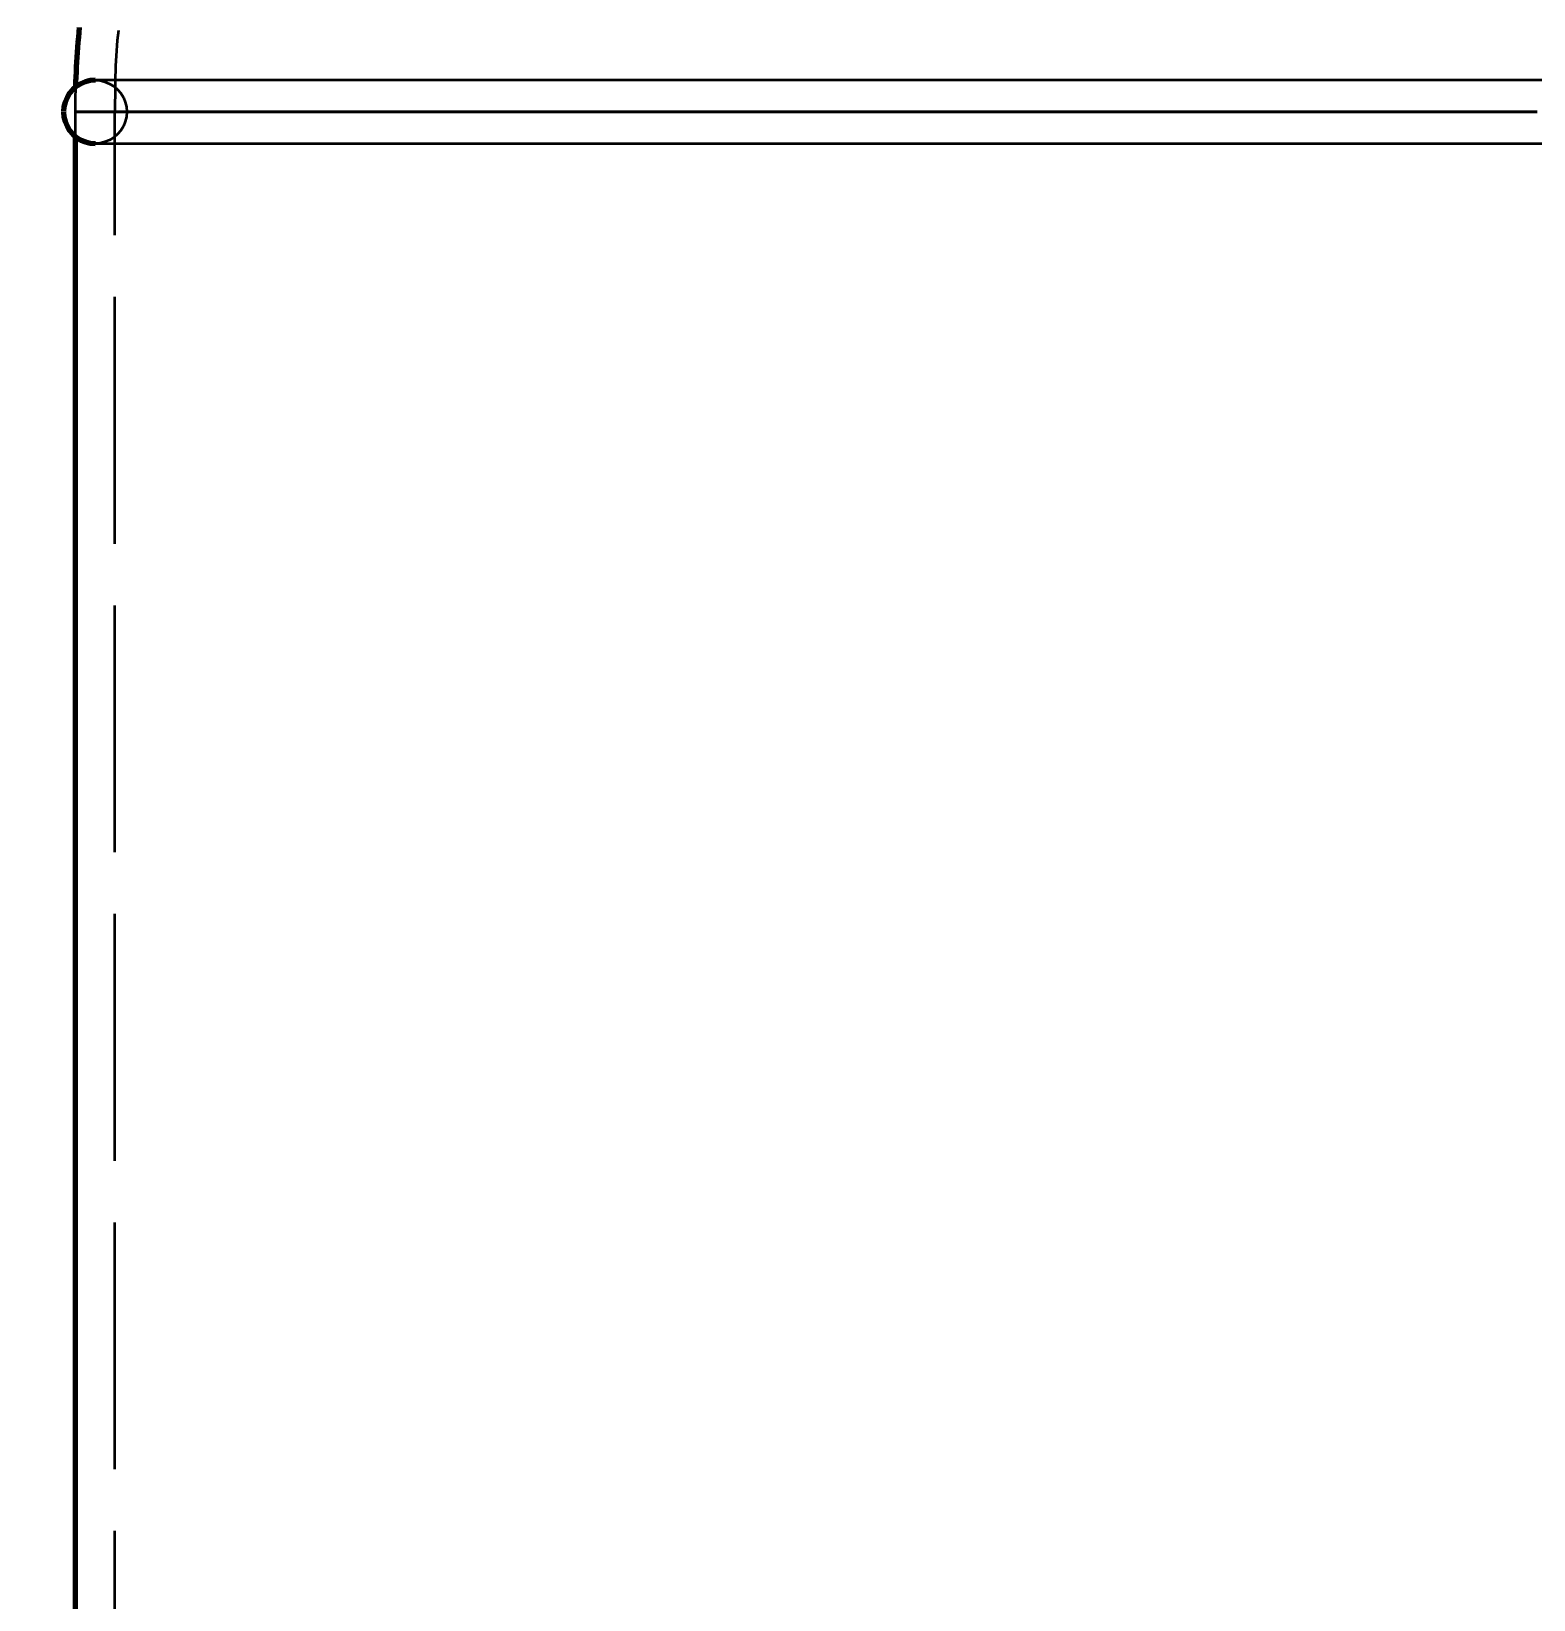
# Model space of a CAD drawing. Header units: millimetres. Extents: x 0 to 594, y 0 to 420.
# Drawn here: x 87.54 to 111.88, y 271.02 to 296.44 of the extents above; entities that cross this region are included whole.
import ezdxf

# ---------------------------------------------------------------- set-up
doc = ezdxf.new("R2010")
doc.units = ezdxf.units.MM
doc.linetypes.add('IRAM-E-TRAZOS', pattern=[5, 4, -1])
for name, color, linetype, lineweight in [('01-VISIBLE', 7, 'CONTINUOUS', 70), ('02-OCULTA', 4, 'IRAM-E-TRAZOS', 35), ('04-COTA', 3, 'CONTINUOUS', 18)]:
    doc.layers.add(name, color=color, linetype=linetype, lineweight=lineweight)
doc.styles.add('ISO3098', font='isocpeur.ttf')
doc.dimstyles.new('FLAMA-IRAM', dxfattribs={"dimtxt": 3.5, "dimasz": 3.5, "dimexe": 2, "dimexo": 1.5, "dimgap": 1, "dimtad": 1, "dimdec": 1, "dimtxsty": 'ISO3098', "dimblk": 'IRAM_FLECHA', "dimblk1": 'IRAM_FLECHA', "dimblk2": 'IRAM_FLECHA', "dimcen": 2.5, "dimclrd": 3, "dimclre": 3, "dimclrt": 3, "dimazin": 3, "dimtfac": 1, "dimtmove": 0, "dimatfit": 3, "dimlwd": 18, "dimlwe": 18})

# ---------------------------------------------------------------- blocks, each defined once
blk = doc.blocks.new('IRAM_FLECHA')
blk.add_solid([(0, 0), (-1, 0.125), (-1, -0.125)])

msp = doc.modelspace()

# ---------------------------------------------------------------- linework, layer by layer
at = {"layer": '01-VISIBLE'}
msp.add_line((88.25, 188.533), (88.25, 294.734), dxfattribs=at)
for points in [[(88.256, 295.537), (88.258, 295.618), (88.261, 295.699), (88.265, 295.78), (88.269, 295.861), (88.273, 295.942), (88.278, 296.022), (88.284, 296.103), (88.29, 296.184), (88.296, 296.264), (88.303, 296.345), (88.31, 296.425), (88.318, 296.506)], [(88.57, 295.645), (88.49, 295.639), (88.412, 295.62), (88.338, 295.59), (88.269, 295.548), (88.208, 295.495), (88.156, 295.434), (88.114, 295.366), (88.083, 295.292), (88.064, 295.214), (88.058, 295.133)], [(88.058, 295.133), (88.064, 295.053), (88.083, 294.975), (88.114, 294.901), (88.156, 294.832), (88.208, 294.771), (88.269, 294.719), (88.338, 294.677), (88.412, 294.646), (88.49, 294.628), (88.57, 294.621)]]:
    msp.add_lwpolyline(points, dxfattribs=at)
at = {"layer": '02-OCULTA'}
for p, q in [((88.25, 294.734), (88.25, 295.133)), ((88.89, 188.133), (88.89, 295.133))]:
    msp.add_line(p, q, dxfattribs=at)
for points in [[(88.945, 296.453), (88.936, 296.371), (88.927, 296.289), (88.92, 296.207), (88.914, 296.124), (88.909, 296.042), (88.905, 295.959), (88.901, 295.877), (88.898, 295.794), (88.896, 295.712), (88.894, 295.629), (88.893, 295.546), (88.892, 295.464), (88.891, 295.381), (88.89, 295.299), (88.89, 295.216), (88.89, 295.133)], [(112.013, 295.645), (111.855, 295.645), (111.696, 295.645), (111.538, 295.645), (111.38, 295.645), (111.221, 295.645), (111.063, 295.645), (110.904, 295.645), (110.746, 295.645), (110.588, 295.645), (110.429, 295.645), (110.271, 295.645), (110.112, 295.645), (109.954, 295.645), (109.796, 295.645), (109.637, 295.645), (109.479, 295.645), (109.32, 295.645), (109.162, 295.645), (109.004, 295.645), (108.845, 295.645), (108.687, 295.645), (108.528, 295.645), (108.37, 295.645), (108.212, 295.645), (108.053, 295.645), (107.895, 295.645), (107.736, 295.645), (107.578, 295.645), (107.42, 295.645), (107.261, 295.645), (107.103, 295.645), (106.944, 295.645), (106.786, 295.645), (106.628, 295.645), (106.469, 295.645), (106.311, 295.645), (106.152, 295.645), (105.994, 295.645), (105.836, 295.645), (105.677, 295.645), (105.519, 295.645), (105.36, 295.645), (105.202, 295.645), (105.044, 295.645), (104.885, 295.645), (104.727, 295.645), (104.568, 295.645), (104.41, 295.645), (104.252, 295.645), (104.093, 295.645), (103.935, 295.645), (103.776, 295.645), (103.618, 295.645), (103.46, 295.645), (103.301, 295.645), (103.143, 295.645), (102.984, 295.645), (102.826, 295.645), (102.668, 295.645), (102.509, 295.645), (102.351, 295.645), (102.192, 295.645), (102.034, 295.645), (101.876, 295.645), (101.717, 295.645), (101.559, 295.645), (101.4, 295.645), (101.242, 295.645), (101.084, 295.645), (100.925, 295.645), (100.767, 295.645), (100.608, 295.645), (100.45, 295.645), (100.292, 295.645), (100.133, 295.645), (99.975, 295.645), (99.816, 295.645), (99.658, 295.645), (99.5, 295.645), (99.341, 295.645), (99.183, 295.645), (99.024, 295.645), (98.866, 295.645), (98.708, 295.645), (98.549, 295.645), (98.391, 295.645), (98.232, 295.645), (98.074, 295.645), (97.916, 295.645), (97.757, 295.645), (97.599, 295.645), (97.44, 295.645), (97.282, 295.645), (97.124, 295.645), (96.965, 295.645), (96.807, 295.645), (96.648, 295.645), (96.49, 295.645), (96.332, 295.645), (96.173, 295.645), (96.015, 295.645), (95.856, 295.645), (95.698, 295.645), (95.54, 295.645), (95.381, 295.645), (95.223, 295.645), (95.064, 295.645), (94.906, 295.645), (94.748, 295.645), (94.589, 295.645), (94.431, 295.645), (94.272, 295.645), (94.114, 295.645), (93.956, 295.645), (93.797, 295.645), (93.639, 295.645), (93.48, 295.645), (93.322, 295.645), (93.164, 295.645), (93.005, 295.645), (92.847, 295.645), (92.688, 295.645), (92.53, 295.645), (92.372, 295.645), (92.213, 295.645), (92.055, 295.645), (91.896, 295.645), (91.738, 295.645), (91.58, 295.645), (91.421, 295.645), (91.263, 295.645), (91.104, 295.645), (90.946, 295.645), (90.788, 295.645), (90.629, 295.645), (90.471, 295.645), (90.312, 295.645), (90.154, 295.645), (89.996, 295.645), (89.837, 295.645), (89.679, 295.645), (89.52, 295.645), (89.362, 295.645), (89.204, 295.645), (89.045, 295.645), (88.887, 295.645), (88.728, 295.645), (88.57, 295.645)], [(112.013, 295.645), (111.855, 295.645), (111.696, 295.645), (111.538, 295.645), (111.38, 295.645), (111.221, 295.645), (111.063, 295.645), (110.904, 295.645), (110.746, 295.645), (110.588, 295.645), (110.429, 295.645), (110.271, 295.645), (110.112, 295.645), (109.954, 295.645), (109.796, 295.645), (109.637, 295.645), (109.479, 295.645), (109.32, 295.645), (109.162, 295.645), (109.004, 295.645), (108.845, 295.645), (108.687, 295.645), (108.528, 295.645), (108.37, 295.645), (108.212, 295.645), (108.053, 295.645), (107.895, 295.645), (107.736, 295.645), (107.578, 295.645), (107.42, 295.645), (107.261, 295.645), (107.103, 295.645), (106.944, 295.645), (106.786, 295.645), (106.628, 295.645), (106.469, 295.645), (106.311, 295.645), (106.152, 295.645), (105.994, 295.645), (105.836, 295.645), (105.677, 295.645), (105.519, 295.645), (105.36, 295.645), (105.202, 295.645), (105.044, 295.645), (104.885, 295.645), (104.727, 295.645), (104.568, 295.645), (104.41, 295.645), (104.252, 295.645), (104.093, 295.645), (103.935, 295.645), (103.776, 295.645), (103.618, 295.645), (103.46, 295.645), (103.301, 295.645), (103.143, 295.645), (102.984, 295.645), (102.826, 295.645), (102.668, 295.645), (102.509, 295.645), (102.351, 295.645), (102.192, 295.645), (102.034, 295.645), (101.876, 295.645), (101.717, 295.645), (101.559, 295.645), (101.4, 295.645), (101.242, 295.645), (101.084, 295.645), (100.925, 295.645), (100.767, 295.645), (100.608, 295.645), (100.45, 295.645), (100.292, 295.645), (100.133, 295.645), (99.975, 295.645), (99.816, 295.645), (99.658, 295.645), (99.5, 295.645), (99.341, 295.645), (99.183, 295.645), (99.024, 295.645), (98.866, 295.645), (98.708, 295.645), (98.549, 295.645), (98.391, 295.645), (98.232, 295.645), (98.074, 295.645), (97.916, 295.645), (97.757, 295.645), (97.599, 295.645), (97.44, 295.645), (97.282, 295.645), (97.124, 295.645), (96.965, 295.645), (96.807, 295.645), (96.648, 295.645), (96.49, 295.645), (96.332, 295.645), (96.173, 295.645), (96.015, 295.645), (95.856, 295.645), (95.698, 295.645), (95.54, 295.645), (95.381, 295.645), (95.223, 295.645), (95.064, 295.645), (94.906, 295.645), (94.748, 295.645), (94.589, 295.645), (94.431, 295.645), (94.272, 295.645), (94.114, 295.645), (93.956, 295.645), (93.797, 295.645), (93.639, 295.645), (93.48, 295.645), (93.322, 295.645), (93.164, 295.645), (93.005, 295.645), (92.847, 295.645), (92.688, 295.645), (92.53, 295.645), (92.372, 295.645), (92.213, 295.645), (92.055, 295.645), (91.896, 295.645), (91.738, 295.645), (91.58, 295.645), (91.421, 295.645), (91.263, 295.645), (91.104, 295.645), (90.946, 295.645), (90.788, 295.645), (90.629, 295.645), (90.471, 295.645), (90.312, 295.645), (90.154, 295.645), (89.996, 295.645), (89.837, 295.645), (89.679, 295.645), (89.52, 295.645), (89.362, 295.645), (89.204, 295.645), (89.045, 295.645), (88.887, 295.645), (88.728, 295.645), (88.57, 295.645)], [(88.57, 295.645), (88.65, 295.639), (88.728, 295.62), (88.802, 295.59), (88.871, 295.548), (88.932, 295.495), (88.984, 295.434), (89.026, 295.366), (89.057, 295.292), (89.076, 295.214), (89.082, 295.133), (89.076, 295.053), (89.057, 294.975), (89.026, 294.901), (88.984, 294.832), (88.932, 294.771), (88.871, 294.719), (88.802, 294.677), (88.728, 294.646), (88.65, 294.628), (88.57, 294.621)], [(88.25, 295.133), (88.25, 295.201), (88.251, 295.268), (88.251, 295.335), (88.252, 295.403), (88.254, 295.47), (88.256, 295.537)], [(111.93, 295.133), (111.77, 295.133), (111.61, 295.133), (111.45, 295.133), (111.29, 295.133), (111.13, 295.133), (110.97, 295.133), (110.81, 295.133), (110.65, 295.133), (110.49, 295.133), (110.33, 295.133), (110.17, 295.133), (110.01, 295.133), (109.85, 295.133), (109.69, 295.133), (109.53, 295.133), (109.37, 295.133), (109.21, 295.133), (109.05, 295.133), (108.89, 295.133), (108.73, 295.133), (108.57, 295.133), (108.41, 295.133), (108.25, 295.133), (108.09, 295.133), (107.93, 295.133), (107.77, 295.133), (107.61, 295.133), (107.45, 295.133), (107.29, 295.133), (107.13, 295.133), (106.97, 295.133), (106.81, 295.133), (106.65, 295.133), (106.49, 295.133), (106.33, 295.133), (106.17, 295.133), (106.01, 295.133), (105.85, 295.133), (105.69, 295.133), (105.53, 295.133), (105.37, 295.133), (105.21, 295.133), (105.05, 295.133), (104.89, 295.133), (104.73, 295.133), (104.57, 295.133), (104.41, 295.133), (104.25, 295.133), (104.09, 295.133), (103.93, 295.133), (103.77, 295.133), (103.61, 295.133), (103.45, 295.133), (103.29, 295.133), (103.13, 295.133), (102.97, 295.133), (102.81, 295.133), (102.65, 295.133), (102.49, 295.133), (102.33, 295.133), (102.17, 295.133), (102.01, 295.133), (101.85, 295.133), (101.69, 295.133), (101.53, 295.133), (101.37, 295.133), (101.21, 295.133), (101.05, 295.133), (100.89, 295.133), (100.73, 295.133), (100.57, 295.133), (100.41, 295.133), (100.25, 295.133), (100.09, 295.133), (99.93, 295.133), (99.77, 295.133), (99.61, 295.133), (99.45, 295.133), (99.29, 295.133), (99.13, 295.133), (98.97, 295.133), (98.81, 295.133), (98.65, 295.133), (98.49, 295.133), (98.33, 295.133), (98.17, 295.133), (98.01, 295.133), (97.85, 295.133), (97.69, 295.133), (97.53, 295.133), (97.37, 295.133), (97.21, 295.133), (97.05, 295.133), (96.89, 295.133), (96.73, 295.133), (96.57, 295.133), (96.41, 295.133), (96.25, 295.133), (96.09, 295.133), (95.93, 295.133), (95.77, 295.133), (95.61, 295.133), (95.45, 295.133), (95.29, 295.133), (95.13, 295.133), (94.97, 295.133), (94.81, 295.133), (94.65, 295.133), (94.49, 295.133), (94.33, 295.133), (94.17, 295.133), (94.01, 295.133), (93.85, 295.133), (93.69, 295.133), (93.53, 295.133), (93.37, 295.133), (93.21, 295.133), (93.05, 295.133), (92.89, 295.133), (92.73, 295.133), (92.57, 295.133), (92.41, 295.133), (92.25, 295.133), (92.09, 295.133), (91.93, 295.133), (91.77, 295.133), (91.61, 295.133), (91.45, 295.133), (91.29, 295.133), (91.13, 295.133), (90.97, 295.133), (90.81, 295.133), (90.65, 295.133), (90.49, 295.133), (90.33, 295.133), (90.17, 295.133), (90.01, 295.133), (89.85, 295.133), (89.69, 295.133), (89.53, 295.133), (89.37, 295.133), (89.21, 295.133), (89.05, 295.133), (88.89, 295.133), (88.73, 295.133), (88.57, 295.133), (88.41, 295.133), (88.25, 295.133)], [(88.25, 295.133), (88.41, 295.133), (88.57, 295.133), (88.73, 295.133), (88.89, 295.133), (89.05, 295.133), (89.21, 295.133), (89.37, 295.133), (89.53, 295.133), (89.69, 295.133), (89.85, 295.133), (90.01, 295.133), (90.17, 295.133), (90.33, 295.133), (90.49, 295.133), (90.65, 295.133), (90.81, 295.133), (90.97, 295.133), (91.13, 295.133), (91.29, 295.133), (91.45, 295.133), (91.61, 295.133), (91.77, 295.133), (91.93, 295.133), (92.09, 295.133), (92.25, 295.133), (92.41, 295.133), (92.57, 295.133), (92.73, 295.133), (92.89, 295.133), (93.05, 295.133), (93.21, 295.133), (93.37, 295.133), (93.53, 295.133), (93.69, 295.133), (93.85, 295.133), (94.01, 295.133), (94.17, 295.133), (94.33, 295.133), (94.49, 295.133), (94.65, 295.133), (94.81, 295.133), (94.97, 295.133), (95.13, 295.133), (95.29, 295.133), (95.45, 295.133), (95.61, 295.133), (95.77, 295.133), (95.93, 295.133), (96.09, 295.133), (96.25, 295.133), (96.41, 295.133), (96.57, 295.133), (96.73, 295.133), (96.89, 295.133), (97.05, 295.133), (97.21, 295.133), (97.37, 295.133), (97.53, 295.133), (97.69, 295.133), (97.85, 295.133), (98.01, 295.133), (98.17, 295.133), (98.33, 295.133), (98.49, 295.133), (98.65, 295.133), (98.81, 295.133), (98.97, 295.133), (99.13, 295.133), (99.29, 295.133), (99.45, 295.133), (99.61, 295.133), (99.77, 295.133), (99.93, 295.133), (100.09, 295.133), (100.25, 295.133), (100.41, 295.133), (100.57, 295.133), (100.73, 295.133), (100.89, 295.133), (101.05, 295.133), (101.21, 295.133), (101.37, 295.133), (101.53, 295.133), (101.69, 295.133), (101.85, 295.133), (102.01, 295.133), (102.17, 295.133), (102.33, 295.133), (102.49, 295.133), (102.65, 295.133), (102.81, 295.133), (102.97, 295.133), (103.13, 295.133), (103.29, 295.133), (103.45, 295.133), (103.61, 295.133), (103.77, 295.133), (103.93, 295.133), (104.09, 295.133), (104.25, 295.133), (104.41, 295.133), (104.57, 295.133), (104.73, 295.133), (104.89, 295.133), (105.05, 295.133), (105.21, 295.133), (105.37, 295.133), (105.53, 295.133), (105.69, 295.133), (105.85, 295.133), (106.01, 295.133), (106.17, 295.133), (106.33, 295.133), (106.49, 295.133), (106.65, 295.133), (106.81, 295.133), (106.97, 295.133), (107.13, 295.133), (107.29, 295.133), (107.45, 295.133), (107.61, 295.133), (107.77, 295.133), (107.93, 295.133), (108.09, 295.133), (108.25, 295.133), (108.41, 295.133), (108.57, 295.133), (108.73, 295.133), (108.89, 295.133), (109.05, 295.133), (109.21, 295.133), (109.37, 295.133), (109.53, 295.133), (109.69, 295.133), (109.85, 295.133), (110.01, 295.133), (110.17, 295.133), (110.33, 295.133), (110.49, 295.133), (110.65, 295.133), (110.81, 295.133), (110.97, 295.133), (111.13, 295.133), (111.29, 295.133), (111.45, 295.133), (111.61, 295.133), (111.77, 295.133), (111.93, 295.133)], [(111.93, 295.133), (111.77, 295.133), (111.61, 295.133), (111.45, 295.133), (111.29, 295.133), (111.13, 295.133), (110.97, 295.133), (110.81, 295.133), (110.65, 295.133), (110.49, 295.133), (110.33, 295.133), (110.17, 295.133), (110.01, 295.133), (109.85, 295.133), (109.69, 295.133), (109.53, 295.133), (109.37, 295.133), (109.21, 295.133), (109.05, 295.133), (108.89, 295.133), (108.73, 295.133), (108.57, 295.133), (108.41, 295.133), (108.25, 295.133), (108.09, 295.133), (107.93, 295.133), (107.77, 295.133), (107.61, 295.133), (107.45, 295.133), (107.29, 295.133), (107.13, 295.133), (106.97, 295.133), (106.81, 295.133), (106.65, 295.133), (106.49, 295.133), (106.33, 295.133), (106.17, 295.133), (106.01, 295.133), (105.85, 295.133), (105.69, 295.133), (105.53, 295.133), (105.37, 295.133), (105.21, 295.133), (105.05, 295.133), (104.89, 295.133), (104.73, 295.133), (104.57, 295.133), (104.41, 295.133), (104.25, 295.133), (104.09, 295.133), (103.93, 295.133), (103.77, 295.133), (103.61, 295.133), (103.45, 295.133), (103.29, 295.133), (103.13, 295.133), (102.97, 295.133), (102.81, 295.133), (102.65, 295.133), (102.49, 295.133), (102.33, 295.133), (102.17, 295.133), (102.01, 295.133), (101.85, 295.133), (101.69, 295.133), (101.53, 295.133), (101.37, 295.133), (101.21, 295.133), (101.05, 295.133), (100.89, 295.133), (100.73, 295.133), (100.57, 295.133), (100.41, 295.133), (100.25, 295.133), (100.09, 295.133), (99.93, 295.133), (99.77, 295.133), (99.61, 295.133), (99.45, 295.133), (99.29, 295.133), (99.13, 295.133), (98.97, 295.133), (98.81, 295.133), (98.65, 295.133), (98.49, 295.133), (98.33, 295.133), (98.17, 295.133), (98.01, 295.133), (97.85, 295.133), (97.69, 295.133), (97.53, 295.133), (97.37, 295.133), (97.21, 295.133), (97.05, 295.133), (96.89, 295.133), (96.73, 295.133), (96.57, 295.133), (96.41, 295.133), (96.25, 295.133), (96.09, 295.133), (95.93, 295.133), (95.77, 295.133), (95.61, 295.133), (95.45, 295.133), (95.29, 295.133), (95.13, 295.133), (94.97, 295.133), (94.81, 295.133), (94.65, 295.133), (94.49, 295.133), (94.33, 295.133), (94.17, 295.133), (94.01, 295.133), (93.85, 295.133), (93.69, 295.133), (93.53, 295.133), (93.37, 295.133), (93.21, 295.133), (93.05, 295.133), (92.89, 295.133), (92.73, 295.133), (92.57, 295.133), (92.41, 295.133), (92.25, 295.133), (92.09, 295.133), (91.93, 295.133), (91.77, 295.133), (91.61, 295.133), (91.45, 295.133), (91.29, 295.133), (91.13, 295.133), (90.97, 295.133), (90.81, 295.133), (90.65, 295.133), (90.49, 295.133), (90.33, 295.133), (90.17, 295.133), (90.01, 295.133), (89.85, 295.133), (89.69, 295.133), (89.53, 295.133), (89.37, 295.133), (89.21, 295.133), (89.05, 295.133), (88.89, 295.133), (88.73, 295.133), (88.57, 295.133), (88.41, 295.133), (88.25, 295.133)], [(88.25, 295.133), (88.41, 295.133), (88.57, 295.133), (88.73, 295.133), (88.89, 295.133), (89.05, 295.133), (89.21, 295.133), (89.37, 295.133), (89.53, 295.133), (89.69, 295.133), (89.85, 295.133), (90.01, 295.133), (90.17, 295.133), (90.33, 295.133), (90.49, 295.133), (90.65, 295.133), (90.81, 295.133), (90.97, 295.133), (91.13, 295.133), (91.29, 295.133), (91.45, 295.133), (91.61, 295.133), (91.77, 295.133), (91.93, 295.133), (92.09, 295.133), (92.25, 295.133), (92.41, 295.133), (92.57, 295.133), (92.73, 295.133), (92.89, 295.133), (93.05, 295.133), (93.21, 295.133), (93.37, 295.133), (93.53, 295.133), (93.69, 295.133), (93.85, 295.133), (94.01, 295.133), (94.17, 295.133), (94.33, 295.133), (94.49, 295.133), (94.65, 295.133), (94.81, 295.133), (94.97, 295.133), (95.13, 295.133), (95.29, 295.133), (95.45, 295.133), (95.61, 295.133), (95.77, 295.133), (95.93, 295.133), (96.09, 295.133), (96.25, 295.133), (96.41, 295.133), (96.57, 295.133), (96.73, 295.133), (96.89, 295.133), (97.05, 295.133), (97.21, 295.133), (97.37, 295.133), (97.53, 295.133), (97.69, 295.133), (97.85, 295.133), (98.01, 295.133), (98.17, 295.133), (98.33, 295.133), (98.49, 295.133), (98.65, 295.133), (98.81, 295.133), (98.97, 295.133), (99.13, 295.133), (99.29, 295.133), (99.45, 295.133), (99.61, 295.133), (99.77, 295.133), (99.93, 295.133), (100.09, 295.133), (100.25, 295.133), (100.41, 295.133), (100.57, 295.133), (100.73, 295.133), (100.89, 295.133), (101.05, 295.133), (101.21, 295.133), (101.37, 295.133), (101.53, 295.133), (101.69, 295.133), (101.85, 295.133), (102.01, 295.133), (102.17, 295.133), (102.33, 295.133), (102.49, 295.133), (102.65, 295.133), (102.81, 295.133), (102.97, 295.133), (103.13, 295.133), (103.29, 295.133), (103.45, 295.133), (103.61, 295.133), (103.77, 295.133), (103.93, 295.133), (104.09, 295.133), (104.25, 295.133), (104.41, 295.133), (104.57, 295.133), (104.73, 295.133), (104.89, 295.133), (105.05, 295.133), (105.21, 295.133), (105.37, 295.133), (105.53, 295.133), (105.69, 295.133), (105.85, 295.133), (106.01, 295.133), (106.17, 295.133), (106.33, 295.133), (106.49, 295.133), (106.65, 295.133), (106.81, 295.133), (106.97, 295.133), (107.13, 295.133), (107.29, 295.133), (107.45, 295.133), (107.61, 295.133), (107.77, 295.133), (107.93, 295.133), (108.09, 295.133), (108.25, 295.133), (108.41, 295.133), (108.57, 295.133), (108.73, 295.133), (108.89, 295.133), (109.05, 295.133), (109.21, 295.133), (109.37, 295.133), (109.53, 295.133), (109.69, 295.133), (109.85, 295.133), (110.01, 295.133), (110.17, 295.133), (110.33, 295.133), (110.49, 295.133), (110.65, 295.133), (110.81, 295.133), (110.97, 295.133), (111.13, 295.133), (111.29, 295.133), (111.45, 295.133), (111.61, 295.133), (111.77, 295.133), (111.93, 295.133)], [(111.94, 295.133), (111.783, 295.133), (111.626, 295.133), (111.469, 295.133), (111.312, 295.133), (111.156, 295.133), (110.999, 295.133), (110.842, 295.133), (110.685, 295.133), (110.528, 295.133), (110.372, 295.133), (110.215, 295.133), (110.058, 295.133), (109.901, 295.133), (109.744, 295.133), (109.588, 295.133), (109.431, 295.133), (109.274, 295.133), (109.117, 295.133), (108.96, 295.133), (108.804, 295.133), (108.647, 295.133), (108.49, 295.133), (108.333, 295.133), (108.176, 295.133), (108.02, 295.133), (107.863, 295.133), (107.706, 295.133), (107.549, 295.133), (107.392, 295.133), (107.236, 295.133), (107.079, 295.133), (106.922, 295.133), (106.765, 295.133), (106.608, 295.133), (106.452, 295.133), (106.295, 295.133), (106.138, 295.133), (105.981, 295.133), (105.824, 295.133), (105.668, 295.133), (105.511, 295.133), (105.354, 295.133), (105.197, 295.133), (105.04, 295.133), (104.884, 295.133), (104.727, 295.133), (104.57, 295.133), (104.413, 295.133), (104.256, 295.133), (104.1, 295.133), (103.943, 295.133), (103.786, 295.133), (103.629, 295.133), (103.472, 295.133), (103.316, 295.133), (103.159, 295.133), (103.002, 295.133), (102.845, 295.133), (102.688, 295.133), (102.532, 295.133), (102.375, 295.133), (102.218, 295.133), (102.061, 295.133), (101.904, 295.133), (101.748, 295.133), (101.591, 295.133), (101.434, 295.133), (101.277, 295.133), (101.12, 295.133), (100.964, 295.133), (100.807, 295.133), (100.65, 295.133), (100.493, 295.133), (100.336, 295.133), (100.18, 295.133), (100.023, 295.133), (99.866, 295.133), (99.709, 295.133), (99.552, 295.133), (99.396, 295.133), (99.239, 295.133), (99.082, 295.133), (98.925, 295.133), (98.768, 295.133), (98.612, 295.133), (98.455, 295.133), (98.298, 295.133), (98.141, 295.133), (97.984, 295.133), (97.828, 295.133), (97.671, 295.133), (97.514, 295.133), (97.357, 295.133), (97.2, 295.133), (97.044, 295.133), (96.887, 295.133), (96.73, 295.133), (96.573, 295.133), (96.416, 295.133), (96.26, 295.133), (96.103, 295.133), (95.946, 295.133), (95.789, 295.133), (95.632, 295.133), (95.476, 295.133), (95.319, 295.133), (95.162, 295.133), (95.005, 295.133), (94.848, 295.133), (94.692, 295.133), (94.535, 295.133), (94.378, 295.133), (94.221, 295.133), (94.064, 295.133), (93.908, 295.133), (93.751, 295.133), (93.594, 295.133), (93.437, 295.133), (93.28, 295.133), (93.124, 295.133), (92.967, 295.133), (92.81, 295.133), (92.653, 295.133), (92.496, 295.133), (92.34, 295.133), (92.183, 295.133), (92.026, 295.133), (91.869, 295.133), (91.712, 295.133), (91.556, 295.133), (91.399, 295.133), (91.242, 295.133), (91.085, 295.133), (90.928, 295.133), (90.772, 295.133), (90.615, 295.133), (90.458, 295.133), (90.301, 295.133), (90.144, 295.133), (89.988, 295.133), (89.831, 295.133), (89.674, 295.133), (89.517, 295.133), (89.36, 295.133), (89.204, 295.133), (89.047, 295.133), (88.89, 295.133)], [(88.89, 295.133), (89.047, 295.133), (89.204, 295.133), (89.36, 295.133), (89.517, 295.133), (89.674, 295.133), (89.831, 295.133), (89.988, 295.133), (90.144, 295.133), (90.301, 295.133), (90.458, 295.133), (90.615, 295.133), (90.772, 295.133), (90.928, 295.133), (91.085, 295.133), (91.242, 295.133), (91.399, 295.133), (91.556, 295.133), (91.712, 295.133), (91.869, 295.133), (92.026, 295.133), (92.183, 295.133), (92.34, 295.133), (92.496, 295.133), (92.653, 295.133), (92.81, 295.133), (92.967, 295.133), (93.124, 295.133), (93.28, 295.133), (93.437, 295.133), (93.594, 295.133), (93.751, 295.133), (93.908, 295.133), (94.064, 295.133), (94.221, 295.133), (94.378, 295.133), (94.535, 295.133), (94.692, 295.133), (94.848, 295.133), (95.005, 295.133), (95.162, 295.133), (95.319, 295.133), (95.476, 295.133), (95.632, 295.133), (95.789, 295.133), (95.946, 295.133), (96.103, 295.133), (96.26, 295.133), (96.416, 295.133), (96.573, 295.133), (96.73, 295.133), (96.887, 295.133), (97.044, 295.133), (97.2, 295.133), (97.357, 295.133), (97.514, 295.133), (97.671, 295.133), (97.828, 295.133), (97.984, 295.133), (98.141, 295.133), (98.298, 295.133), (98.455, 295.133), (98.612, 295.133), (98.768, 295.133), (98.925, 295.133), (99.082, 295.133), (99.239, 295.133), (99.396, 295.133), (99.552, 295.133), (99.709, 295.133), (99.866, 295.133), (100.023, 295.133), (100.18, 295.133), (100.336, 295.133), (100.493, 295.133), (100.65, 295.133), (100.807, 295.133), (100.964, 295.133), (101.12, 295.133), (101.277, 295.133), (101.434, 295.133), (101.591, 295.133), (101.748, 295.133), (101.904, 295.133), (102.061, 295.133), (102.218, 295.133), (102.375, 295.133), (102.532, 295.133), (102.688, 295.133), (102.845, 295.133), (103.002, 295.133), (103.159, 295.133), (103.316, 295.133), (103.472, 295.133), (103.629, 295.133), (103.786, 295.133), (103.943, 295.133), (104.1, 295.133), (104.256, 295.133), (104.413, 295.133), (104.57, 295.133), (104.727, 295.133), (104.884, 295.133), (105.04, 295.133), (105.197, 295.133), (105.354, 295.133), (105.511, 295.133), (105.668, 295.133), (105.824, 295.133), (105.981, 295.133), (106.138, 295.133), (106.295, 295.133), (106.452, 295.133), (106.608, 295.133), (106.765, 295.133), (106.922, 295.133), (107.079, 295.133), (107.236, 295.133), (107.392, 295.133), (107.549, 295.133), (107.706, 295.133), (107.863, 295.133), (108.02, 295.133), (108.176, 295.133), (108.333, 295.133), (108.49, 295.133), (108.647, 295.133), (108.804, 295.133), (108.96, 295.133), (109.117, 295.133), (109.274, 295.133), (109.431, 295.133), (109.588, 295.133), (109.744, 295.133), (109.901, 295.133), (110.058, 295.133), (110.215, 295.133), (110.372, 295.133), (110.528, 295.133), (110.685, 295.133), (110.842, 295.133), (110.999, 295.133), (111.156, 295.133), (111.312, 295.133), (111.469, 295.133), (111.626, 295.133), (111.783, 295.133), (111.94, 295.133)], [(111.94, 295.133), (111.783, 295.133), (111.626, 295.133), (111.469, 295.133), (111.312, 295.133), (111.156, 295.133), (110.999, 295.133), (110.842, 295.133), (110.685, 295.133), (110.528, 295.133), (110.372, 295.133), (110.215, 295.133), (110.058, 295.133), (109.901, 295.133), (109.744, 295.133), (109.588, 295.133), (109.431, 295.133), (109.274, 295.133), (109.117, 295.133), (108.96, 295.133), (108.804, 295.133), (108.647, 295.133), (108.49, 295.133), (108.333, 295.133), (108.176, 295.133), (108.02, 295.133), (107.863, 295.133), (107.706, 295.133), (107.549, 295.133), (107.392, 295.133), (107.236, 295.133), (107.079, 295.133), (106.922, 295.133), (106.765, 295.133), (106.608, 295.133), (106.452, 295.133), (106.295, 295.133), (106.138, 295.133), (105.981, 295.133), (105.824, 295.133), (105.668, 295.133), (105.511, 295.133), (105.354, 295.133), (105.197, 295.133), (105.04, 295.133), (104.884, 295.133), (104.727, 295.133), (104.57, 295.133), (104.413, 295.133), (104.256, 295.133), (104.1, 295.133), (103.943, 295.133), (103.786, 295.133), (103.629, 295.133), (103.472, 295.133), (103.316, 295.133), (103.159, 295.133), (103.002, 295.133), (102.845, 295.133), (102.688, 295.133), (102.532, 295.133), (102.375, 295.133), (102.218, 295.133), (102.061, 295.133), (101.904, 295.133), (101.748, 295.133), (101.591, 295.133), (101.434, 295.133), (101.277, 295.133), (101.12, 295.133), (100.964, 295.133), (100.807, 295.133), (100.65, 295.133), (100.493, 295.133), (100.336, 295.133), (100.18, 295.133), (100.023, 295.133), (99.866, 295.133), (99.709, 295.133), (99.552, 295.133), (99.396, 295.133), (99.239, 295.133), (99.082, 295.133), (98.925, 295.133), (98.768, 295.133), (98.612, 295.133), (98.455, 295.133), (98.298, 295.133), (98.141, 295.133), (97.984, 295.133), (97.828, 295.133), (97.671, 295.133), (97.514, 295.133), (97.357, 295.133), (97.2, 295.133), (97.044, 295.133), (96.887, 295.133), (96.73, 295.133), (96.573, 295.133), (96.416, 295.133), (96.26, 295.133), (96.103, 295.133), (95.946, 295.133), (95.789, 295.133), (95.632, 295.133), (95.476, 295.133), (95.319, 295.133), (95.162, 295.133), (95.005, 295.133), (94.848, 295.133), (94.692, 295.133), (94.535, 295.133), (94.378, 295.133), (94.221, 295.133), (94.064, 295.133), (93.908, 295.133), (93.751, 295.133), (93.594, 295.133), (93.437, 295.133), (93.28, 295.133), (93.124, 295.133), (92.967, 295.133), (92.81, 295.133), (92.653, 295.133), (92.496, 295.133), (92.34, 295.133), (92.183, 295.133), (92.026, 295.133), (91.869, 295.133), (91.712, 295.133), (91.556, 295.133), (91.399, 295.133), (91.242, 295.133), (91.085, 295.133), (90.928, 295.133), (90.772, 295.133), (90.615, 295.133), (90.458, 295.133), (90.301, 295.133), (90.144, 295.133), (89.988, 295.133), (89.831, 295.133), (89.674, 295.133), (89.517, 295.133), (89.36, 295.133), (89.204, 295.133), (89.047, 295.133), (88.89, 295.133)], [(88.89, 295.133), (89.047, 295.133), (89.204, 295.133), (89.36, 295.133), (89.517, 295.133), (89.674, 295.133), (89.831, 295.133), (89.988, 295.133), (90.144, 295.133), (90.301, 295.133), (90.458, 295.133), (90.615, 295.133), (90.772, 295.133), (90.928, 295.133), (91.085, 295.133), (91.242, 295.133), (91.399, 295.133), (91.556, 295.133), (91.712, 295.133), (91.869, 295.133), (92.026, 295.133), (92.183, 295.133), (92.34, 295.133), (92.496, 295.133), (92.653, 295.133), (92.81, 295.133), (92.967, 295.133), (93.124, 295.133), (93.28, 295.133), (93.437, 295.133), (93.594, 295.133), (93.751, 295.133), (93.908, 295.133), (94.064, 295.133), (94.221, 295.133), (94.378, 295.133), (94.535, 295.133), (94.692, 295.133), (94.848, 295.133), (95.005, 295.133), (95.162, 295.133), (95.319, 295.133), (95.476, 295.133), (95.632, 295.133), (95.789, 295.133), (95.946, 295.133), (96.103, 295.133), (96.26, 295.133), (96.416, 295.133), (96.573, 295.133), (96.73, 295.133), (96.887, 295.133), (97.044, 295.133), (97.2, 295.133), (97.357, 295.133), (97.514, 295.133), (97.671, 295.133), (97.828, 295.133), (97.984, 295.133), (98.141, 295.133), (98.298, 295.133), (98.455, 295.133), (98.612, 295.133), (98.768, 295.133), (98.925, 295.133), (99.082, 295.133), (99.239, 295.133), (99.396, 295.133), (99.552, 295.133), (99.709, 295.133), (99.866, 295.133), (100.023, 295.133), (100.18, 295.133), (100.336, 295.133), (100.493, 295.133), (100.65, 295.133), (100.807, 295.133), (100.964, 295.133), (101.12, 295.133), (101.277, 295.133), (101.434, 295.133), (101.591, 295.133), (101.748, 295.133), (101.904, 295.133), (102.061, 295.133), (102.218, 295.133), (102.375, 295.133), (102.532, 295.133), (102.688, 295.133), (102.845, 295.133), (103.002, 295.133), (103.159, 295.133), (103.316, 295.133), (103.472, 295.133), (103.629, 295.133), (103.786, 295.133), (103.943, 295.133), (104.1, 295.133), (104.256, 295.133), (104.413, 295.133), (104.57, 295.133), (104.727, 295.133), (104.884, 295.133), (105.04, 295.133), (105.197, 295.133), (105.354, 295.133), (105.511, 295.133), (105.668, 295.133), (105.824, 295.133), (105.981, 295.133), (106.138, 295.133), (106.295, 295.133), (106.452, 295.133), (106.608, 295.133), (106.765, 295.133), (106.922, 295.133), (107.079, 295.133), (107.236, 295.133), (107.392, 295.133), (107.549, 295.133), (107.706, 295.133), (107.863, 295.133), (108.02, 295.133), (108.176, 295.133), (108.333, 295.133), (108.49, 295.133), (108.647, 295.133), (108.804, 295.133), (108.96, 295.133), (109.117, 295.133), (109.274, 295.133), (109.431, 295.133), (109.588, 295.133), (109.744, 295.133), (109.901, 295.133), (110.058, 295.133), (110.215, 295.133), (110.372, 295.133), (110.528, 295.133), (110.685, 295.133), (110.842, 295.133), (110.999, 295.133), (111.156, 295.133), (111.312, 295.133), (111.469, 295.133), (111.626, 295.133), (111.783, 295.133), (111.94, 295.133)], [(88.57, 294.621), (88.728, 294.621), (88.887, 294.621), (89.045, 294.621), (89.204, 294.621), (89.362, 294.621), (89.52, 294.621), (89.679, 294.621), (89.837, 294.621), (89.996, 294.621), (90.154, 294.621), (90.312, 294.621), (90.471, 294.621), (90.629, 294.621), (90.788, 294.621), (90.946, 294.621), (91.104, 294.621), (91.263, 294.621), (91.421, 294.621), (91.58, 294.621), (91.738, 294.621), (91.896, 294.621), (92.055, 294.621), (92.213, 294.621), (92.372, 294.621), (92.53, 294.621), (92.688, 294.621), (92.847, 294.621), (93.005, 294.621), (93.164, 294.621), (93.322, 294.621), (93.48, 294.621), (93.639, 294.621), (93.797, 294.621), (93.956, 294.621), (94.114, 294.621), (94.272, 294.621), (94.431, 294.621), (94.589, 294.621), (94.748, 294.621), (94.906, 294.621), (95.064, 294.621), (95.223, 294.621), (95.381, 294.621), (95.54, 294.621), (95.698, 294.621), (95.856, 294.621), (96.015, 294.621), (96.173, 294.621), (96.332, 294.621), (96.49, 294.621), (96.648, 294.621), (96.807, 294.621), (96.965, 294.621), (97.124, 294.621), (97.282, 294.621), (97.44, 294.621), (97.599, 294.621), (97.757, 294.621), (97.916, 294.621), (98.074, 294.621), (98.232, 294.621), (98.391, 294.621), (98.549, 294.621), (98.708, 294.621), (98.866, 294.621), (99.024, 294.621), (99.183, 294.621), (99.341, 294.621), (99.5, 294.621), (99.658, 294.621), (99.816, 294.621), (99.975, 294.621), (100.133, 294.621), (100.292, 294.621), (100.45, 294.621), (100.608, 294.621), (100.767, 294.621), (100.925, 294.621), (101.084, 294.621), (101.242, 294.621), (101.4, 294.621), (101.559, 294.621), (101.717, 294.621), (101.876, 294.621), (102.034, 294.621), (102.192, 294.621), (102.351, 294.621), (102.509, 294.621), (102.668, 294.621), (102.826, 294.621), (102.984, 294.621), (103.143, 294.621), (103.301, 294.621), (103.46, 294.621), (103.618, 294.621), (103.776, 294.621), (103.935, 294.621), (104.093, 294.621), (104.252, 294.621), (104.41, 294.621), (104.568, 294.621), (104.727, 294.621), (104.885, 294.621), (105.044, 294.621), (105.202, 294.621), (105.36, 294.621), (105.519, 294.621), (105.677, 294.621), (105.836, 294.621), (105.994, 294.621), (106.152, 294.621), (106.311, 294.621), (106.469, 294.621), (106.628, 294.621), (106.786, 294.621), (106.944, 294.621), (107.103, 294.621), (107.261, 294.621), (107.42, 294.621), (107.578, 294.621), (107.736, 294.621), (107.895, 294.621), (108.053, 294.621), (108.212, 294.621), (108.37, 294.621), (108.528, 294.621), (108.687, 294.621), (108.845, 294.621), (109.004, 294.621), (109.162, 294.621), (109.32, 294.621), (109.479, 294.621), (109.637, 294.621), (109.796, 294.621), (109.954, 294.621), (110.112, 294.621), (110.271, 294.621), (110.429, 294.621), (110.588, 294.621), (110.746, 294.621), (110.904, 294.621), (111.063, 294.621), (111.221, 294.621), (111.38, 294.621), (111.538, 294.621), (111.696, 294.621), (111.855, 294.621), (112.013, 294.621)], [(88.57, 294.621), (88.728, 294.621), (88.887, 294.621), (89.045, 294.621), (89.204, 294.621), (89.362, 294.621), (89.52, 294.621), (89.679, 294.621), (89.837, 294.621), (89.996, 294.621), (90.154, 294.621), (90.312, 294.621), (90.471, 294.621), (90.629, 294.621), (90.788, 294.621), (90.946, 294.621), (91.104, 294.621), (91.263, 294.621), (91.421, 294.621), (91.58, 294.621), (91.738, 294.621), (91.896, 294.621), (92.055, 294.621), (92.213, 294.621), (92.372, 294.621), (92.53, 294.621), (92.688, 294.621), (92.847, 294.621), (93.005, 294.621), (93.164, 294.621), (93.322, 294.621), (93.48, 294.621), (93.639, 294.621), (93.797, 294.621), (93.956, 294.621), (94.114, 294.621), (94.272, 294.621), (94.431, 294.621), (94.589, 294.621), (94.748, 294.621), (94.906, 294.621), (95.064, 294.621), (95.223, 294.621), (95.381, 294.621), (95.54, 294.621), (95.698, 294.621), (95.856, 294.621), (96.015, 294.621), (96.173, 294.621), (96.332, 294.621), (96.49, 294.621), (96.648, 294.621), (96.807, 294.621), (96.965, 294.621), (97.124, 294.621), (97.282, 294.621), (97.44, 294.621), (97.599, 294.621), (97.757, 294.621), (97.916, 294.621), (98.074, 294.621), (98.232, 294.621), (98.391, 294.621), (98.549, 294.621), (98.708, 294.621), (98.866, 294.621), (99.024, 294.621), (99.183, 294.621), (99.341, 294.621), (99.5, 294.621), (99.658, 294.621), (99.816, 294.621), (99.975, 294.621), (100.133, 294.621), (100.292, 294.621), (100.45, 294.621), (100.608, 294.621), (100.767, 294.621), (100.925, 294.621), (101.084, 294.621), (101.242, 294.621), (101.4, 294.621), (101.559, 294.621), (101.717, 294.621), (101.876, 294.621), (102.034, 294.621), (102.192, 294.621), (102.351, 294.621), (102.509, 294.621), (102.668, 294.621), (102.826, 294.621), (102.984, 294.621), (103.143, 294.621), (103.301, 294.621), (103.46, 294.621), (103.618, 294.621), (103.776, 294.621), (103.935, 294.621), (104.093, 294.621), (104.252, 294.621), (104.41, 294.621), (104.568, 294.621), (104.727, 294.621), (104.885, 294.621), (105.044, 294.621), (105.202, 294.621), (105.36, 294.621), (105.519, 294.621), (105.677, 294.621), (105.836, 294.621), (105.994, 294.621), (106.152, 294.621), (106.311, 294.621), (106.469, 294.621), (106.628, 294.621), (106.786, 294.621), (106.944, 294.621), (107.103, 294.621), (107.261, 294.621), (107.42, 294.621), (107.578, 294.621), (107.736, 294.621), (107.895, 294.621), (108.053, 294.621), (108.212, 294.621), (108.37, 294.621), (108.528, 294.621), (108.687, 294.621), (108.845, 294.621), (109.004, 294.621), (109.162, 294.621), (109.32, 294.621), (109.479, 294.621), (109.637, 294.621), (109.796, 294.621), (109.954, 294.621), (110.112, 294.621), (110.271, 294.621), (110.429, 294.621), (110.588, 294.621), (110.746, 294.621), (110.904, 294.621), (111.063, 294.621), (111.221, 294.621), (111.38, 294.621), (111.538, 294.621), (111.696, 294.621), (111.855, 294.621), (112.013, 294.621)]]:
    msp.add_lwpolyline(points, dxfattribs=at)

# ---------------------------------------------------------------- dimensions: what is measured, and where the dimension line sits
at = {"layer": '04-COTA'}
for base, p1, text in [((70.25, 167.133), (88.25, 167.133), '<>±0,8'), ((79.25, 295.133), (88.25, 295.133), '<>±0,5')]:
    msp.add_linear_dim(base=base, p1=p1, p2=(111.45, 322.867), angle=90, text=text, dimstyle='FLAMA-IRAM', override={"dimlfac": 5}, dxfattribs=at).render()

doc.saveas('drawing.dxf')
